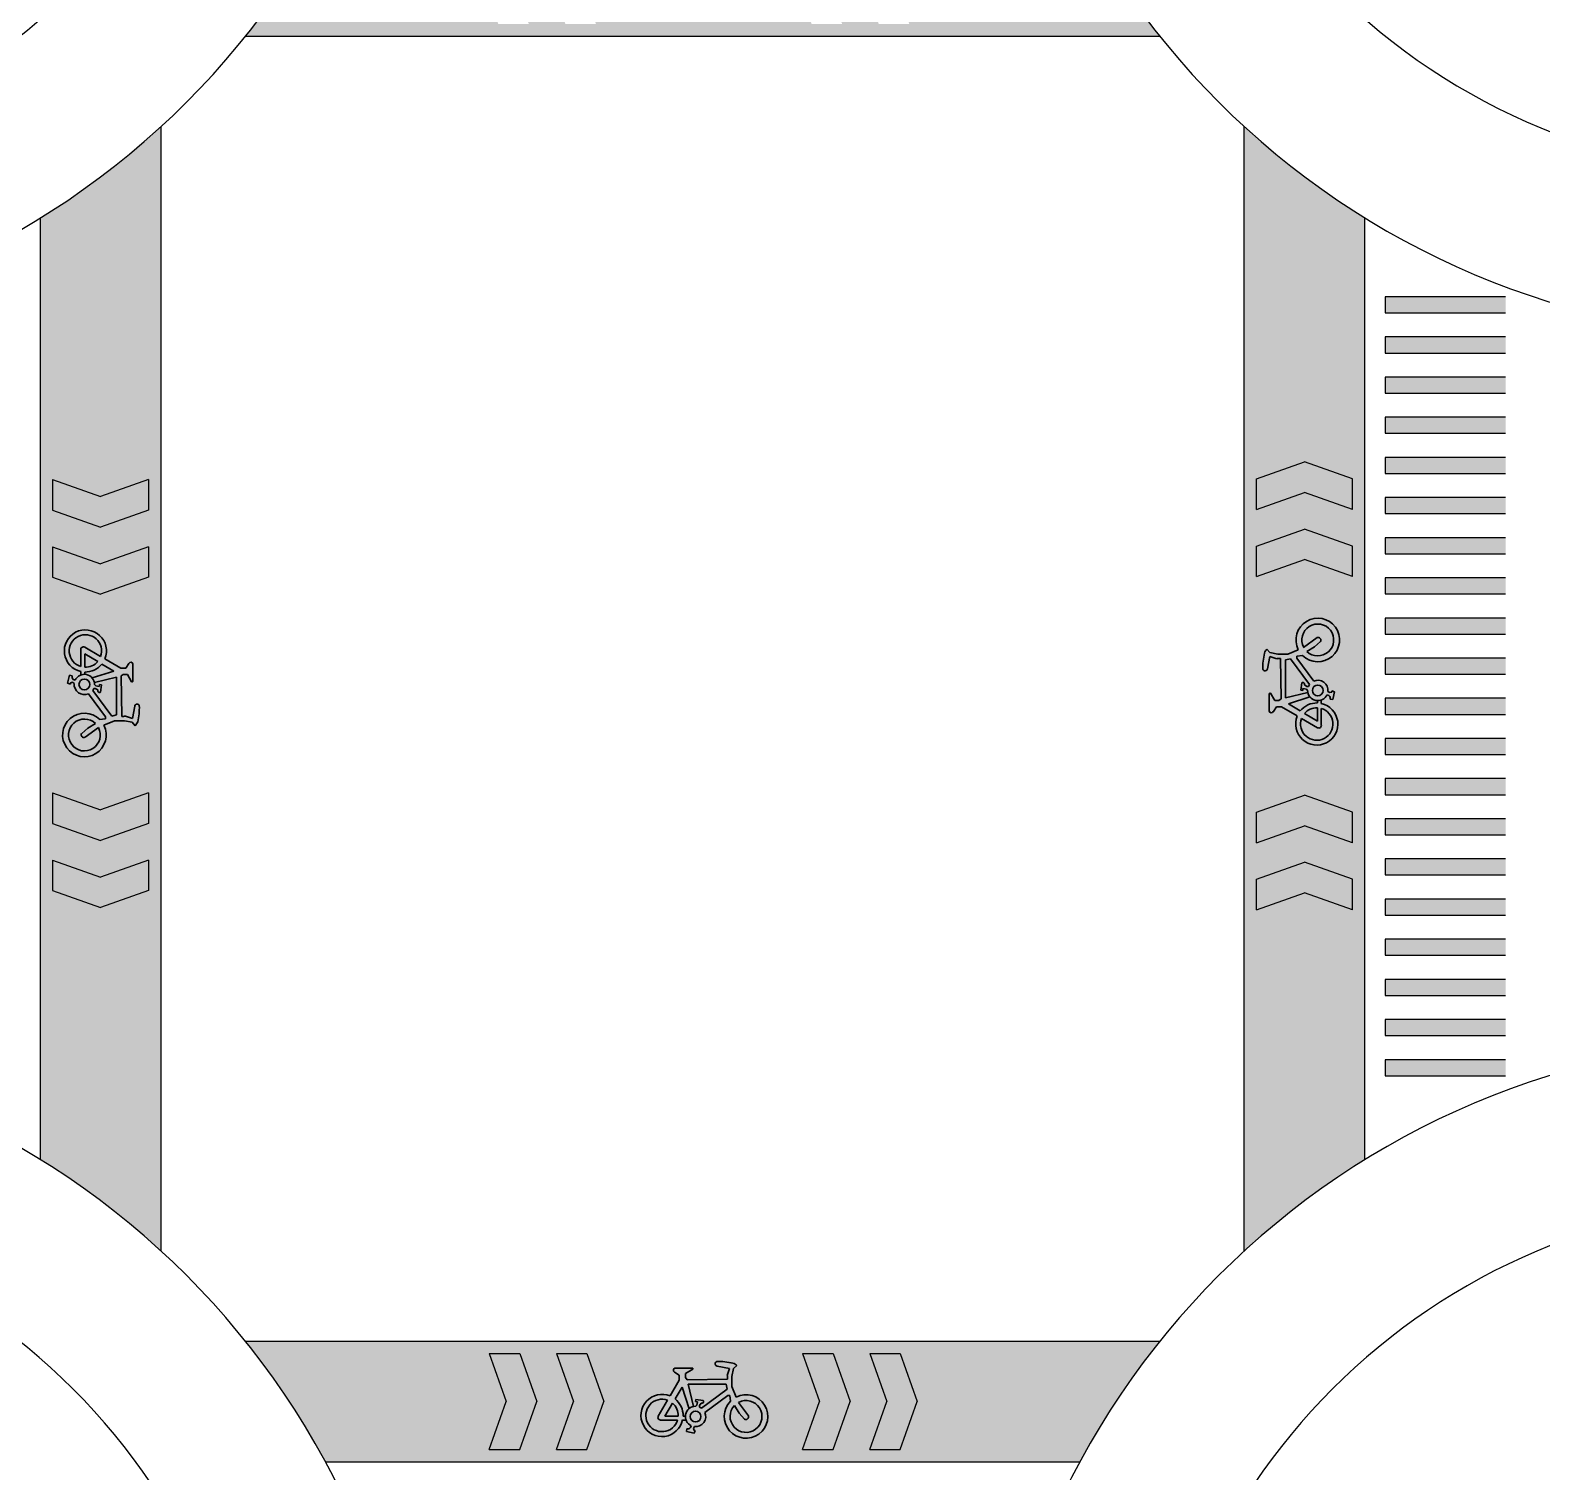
# Model space of a CAD drawing. Header units: millimetres. Extents: x 6292 to 6871, y 8066 to 8345.
# Drawn here: x 6727.51 to 6765.16, y 8175.57 to 8211.47 of the extents above; entities that cross this region are included whole.
import ezdxf

# ---------------------------------------------------------------- set-up
doc = ezdxf.new("R2010")
doc.units = ezdxf.units.MM
doc.header["$LTSCALE"] = 0.2
doc.layers.get('0').update_dxf_attribs({"color": 255, "lineweight": 25})
doc.layers.add('粗实线', color=255, linetype='Continuous', lineweight=30)

msp = doc.modelspace()

# ---------------------------------------------------------------- hatches: boundary and pattern name
at = {"true_color": 0xf8991e}
h = msp.add_hatch(color=30, dxfattribs=at)
h.dxf.hatch_style = 1
h.paths.add_polyline_path([(6730.762, 8209.059, -0.047097), (6727.762, 8206.794), (6727.762, 8183.338, -0.047096), (6730.762, 8181.072)])
h.paths.add_polyline_path([(6730.457, 8200.278), (6730.457, 8199.517), (6729.262, 8199.093), (6728.067, 8199.517), (6728.067, 8200.278), (6729.262, 8199.854)], flags=16)
h.paths.add_polyline_path([(6730.457, 8198.605), (6730.457, 8197.844), (6729.262, 8197.421), (6728.067, 8197.844), (6728.067, 8198.605), (6729.262, 8198.181)], flags=16)
h.paths.add_polyline_path([(6729.372, 8195.81), (6729.768, 8195.58), (6729.893, 8195.58), (6729.969, 8195.697, -0.689607), (6730.068, 8195.688), (6730.068, 8195.26, -0.656062), (6730.036, 8195.242), (6729.934, 8195.421), (6729.83, 8195.421), (6729.776, 8195.385), (6729.792, 8194.379, 0.113285), (6729.885, 8194.388), (6730.058, 8194.328), (6730.113, 8194.633, -0.762839), (6730.229, 8194.647, -0.068179), (6730.188, 8194.243, -0.085421), (6730.127, 8194.144), (6730.053, 8194.232), (6729.857, 8194.267), (6729.61, 8194.267), (6729.346, 8194.161, -12.174219), (6729.241, 8194.304), (6729.384, 8194.318), (6729.384, 8194.369), (6728.962, 8194.942, -0.575923), (6728.608, 8195.201), (6728.561, 8195.228), (6728.511, 8195.213), (6728.511, 8195.185), (6728.443, 8195.207), (6728.487, 8195.403), (6728.565, 8195.386, 0.496138), (6728.587, 8195.299), (6728.63, 8195.28, -0.20048), (6728.773, 8195.412), (6728.773, 8195.496, -2.746477)], flags=16)
h.paths.add_polyline_path([(6729.265, 8195.871), (6728.868, 8196.102, 0.661122), (6728.773, 8196.031), (6728.773, 8195.622, -2.531892)], flags=0)
h.paths.add_polyline_path([(6728.869, 8195.941), (6729.192, 8195.746, -0.229226), (6728.869, 8195.606)], flags=0)
h.paths.add_polyline_path([(6729.132, 8195.077), (6729.096, 8195.077), (6729.071, 8195.027), (6729.543, 8194.388), (6729.663, 8194.414), (6729.663, 8195.354), (6729.109, 8195.224), (6729.109, 8195.182), (6729.142, 8195.138), (6729.23, 8195.126), (6729.236, 8195.172), (6729.287, 8195.165), (6729.262, 8194.982, -0.468432), (6729.192, 8195.005), (6729.192, 8195.038)], flags=0)
h.paths.add_polyline_path([(6728.996, 8195.174, -1), (6728.725, 8195.174, -1)], flags=0)
h.paths.add_polyline_path([(6729.136, 8194.204), (6728.946, 8194.087), (6728.793, 8193.956, 0.919212), (6728.899, 8193.876), (6729.213, 8194.102, -12.387186)], flags=0)
h.paths.add_polyline_path([(6730.457, 8192.473), (6730.457, 8191.712), (6729.262, 8191.289), (6728.067, 8191.712), (6728.067, 8192.473), (6729.262, 8192.049)], flags=16)
h.paths.add_polyline_path([(6730.457, 8190.8), (6730.457, 8190.04), (6729.262, 8189.616), (6728.067, 8190.04), (6728.067, 8190.8), (6729.262, 8190.376)], flags=16)
h.paths.add_polyline_path([(6753.662, 8214.316), (6734.862, 8214.316, -0.045072), (6732.874, 8211.316), (6755.649, 8211.316, -0.045072)])
h.paths.add_polyline_path([(6738.747, 8212.816), (6739.171, 8214.011), (6739.932, 8214.011), (6739.508, 8212.816), (6739.932, 8211.621), (6739.171, 8211.621)], flags=16)
h.paths.add_polyline_path([(6740.42, 8212.816), (6740.844, 8214.011), (6741.605, 8214.011), (6741.181, 8212.816), (6741.605, 8211.621), (6740.844, 8211.621)], flags=16)
h.paths.add_polyline_path([(6743.385, 8212.775), (6743.4, 8212.633), (6743.45, 8212.633), (6744.024, 8213.054, -0.575923), (6744.283, 8213.408), (6744.309, 8213.455), (6744.294, 8213.506), (6744.266, 8213.506), (6744.288, 8213.573), (6744.485, 8213.529), (6744.467, 8213.451, 0.496138), (6744.381, 8213.43), (6744.361, 8213.387, -0.20048), (6744.494, 8213.243), (6744.578, 8213.243, -2.746477), (6744.891, 8212.645), (6744.661, 8212.248), (6744.661, 8212.124), (6744.779, 8212.048, -0.689607), (6744.77, 8211.948), (6744.342, 8211.948, -0.656062), (6744.324, 8211.98), (6744.503, 8212.082), (6744.503, 8212.186), (6744.467, 8212.24), (6743.461, 8212.224, 0.113285), (6743.47, 8212.131), (6743.409, 8211.958), (6743.714, 8211.903, -0.762839), (6743.729, 8211.787, -0.068179), (6743.324, 8211.828, -0.085421), (6743.225, 8211.889), (6743.313, 8211.963), (6743.349, 8212.159), (6743.349, 8212.407), (6743.242, 8212.671, -12.174219)], flags=16)
h.paths.add_polyline_path([(6743.285, 8212.881), (6743.169, 8213.071), (6743.037, 8213.224, 0.919212), (6742.957, 8213.117), (6743.184, 8212.804, -12.387186)], flags=0)
h.paths.add_polyline_path([(6744.158, 8212.885), (6744.158, 8212.92), (6744.109, 8212.946), (6743.47, 8212.473), (6743.496, 8212.353), (6744.436, 8212.353), (6744.306, 8212.907), (6744.263, 8212.907), (6744.22, 8212.875), (6744.208, 8212.787), (6744.253, 8212.78), (6744.246, 8212.729), (6744.063, 8212.754, -0.468432), (6744.087, 8212.824), (6744.119, 8212.824)], flags=0)
h.paths.add_polyline_path([(6744.391, 8213.156, -1), (6744.12, 8213.156, -1)], flags=0)
h.paths.add_polyline_path([(6744.688, 8213.147), (6745.023, 8213.147), (6744.828, 8212.825, -0.229226)], flags=0)
h.paths.add_polyline_path([(6744.703, 8213.243, -2.531892), (6744.953, 8212.751), (6745.183, 8213.149, 0.661122), (6745.112, 8213.243)], flags=0)
h.paths.add_polyline_path([(6746.552, 8212.816), (6746.976, 8214.011), (6747.737, 8214.011), (6747.313, 8212.816), (6747.737, 8211.621), (6746.976, 8211.621)], flags=16)
h.paths.add_polyline_path([(6748.225, 8212.816), (6748.649, 8214.011), (6749.409, 8214.011), (6748.986, 8212.816), (6749.409, 8211.621), (6748.649, 8211.621)], flags=16)
h.paths.add_polyline_path([(6760.753, 8206.799, -0.047117), (6757.753, 8209.067), (6757.753, 8181.063, -0.047121), (6760.753, 8183.331)])
h.paths.add_polyline_path([(6759.253, 8200.717), (6760.448, 8200.293), (6760.448, 8199.532), (6759.253, 8199.956), (6758.058, 8199.532), (6758.058, 8200.293)], flags=16)
h.paths.add_polyline_path([(6759.253, 8199.044), (6760.448, 8198.62), (6760.448, 8197.86), (6759.253, 8198.283), (6758.058, 8197.86), (6758.058, 8198.62)], flags=16)
h.paths.add_polyline_path([(6759.204, 8195.895), (6759.062, 8195.88), (6759.062, 8195.83), (6759.483, 8195.257, -0.575923), (6759.837, 8194.998), (6759.884, 8194.971), (6759.935, 8194.986), (6759.935, 8195.014), (6760.002, 8194.992), (6759.958, 8194.796), (6759.88, 8194.813, 0.496138), (6759.858, 8194.9), (6759.815, 8194.919, -0.20048), (6759.672, 8194.787), (6759.672, 8194.703, -2.746477), (6759.073, 8194.389), (6758.677, 8194.619), (6758.553, 8194.619), (6758.477, 8194.501, -0.689607), (6758.377, 8194.51), (6758.377, 8194.938, -0.656062), (6758.409, 8194.957), (6758.511, 8194.777), (6758.615, 8194.777), (6758.669, 8194.814), (6758.653, 8195.82, 0.113285), (6758.56, 8195.811), (6758.387, 8195.871), (6758.332, 8195.566, -0.762839), (6758.216, 8195.552, -0.068179), (6758.257, 8195.956, -0.085421), (6758.318, 8196.055), (6758.392, 8195.967), (6758.588, 8195.931), (6758.836, 8195.931), (6759.099, 8196.038, -12.174219)], flags=16)
h.paths.add_polyline_path([(6759.309, 8195.995), (6759.499, 8196.111), (6759.653, 8196.243, 0.919212), (6759.546, 8196.323), (6759.232, 8196.097, -12.387186)], flags=0)
h.paths.add_polyline_path([(6759.314, 8195.122), (6759.349, 8195.122), (6759.375, 8195.171), (6758.902, 8195.81), (6758.782, 8195.785), (6758.782, 8194.844), (6759.336, 8194.975), (6759.336, 8195.017), (6759.304, 8195.06), (6759.215, 8195.073), (6759.209, 8195.027), (6759.158, 8195.034), (6759.183, 8195.217, -0.468432), (6759.253, 8195.193), (6759.253, 8195.161)], flags=0)
h.paths.add_polyline_path([(6759.72, 8195.025, -1), (6759.45, 8195.025, -1)], flags=0)
h.paths.add_polyline_path([(6759.576, 8194.593), (6759.576, 8194.258), (6759.253, 8194.453, -0.229226)], flags=0)
h.paths.add_polyline_path([(6759.672, 8194.577, -2.531892), (6759.18, 8194.328), (6759.578, 8194.097, 0.661122), (6759.672, 8194.168)], flags=0)
h.paths.add_polyline_path([(6759.253, 8192.418), (6760.448, 8191.994), (6760.448, 8191.233), (6759.253, 8191.657), (6758.058, 8191.233), (6758.058, 8191.994)], flags=16)
h.paths.add_polyline_path([(6759.253, 8190.745), (6760.448, 8190.321), (6760.448, 8189.561), (6759.253, 8189.984), (6758.058, 8189.561), (6758.058, 8190.321)], flags=16)
h.paths.add_polyline_path([(6755.651, 8178.816), (6732.875, 8178.816, -0.045072), (6734.862, 8175.816), (6753.664, 8175.816, -0.045072)])
h.paths.add_polyline_path([(6749.608, 8177.316), (6749.184, 8176.121), (6748.423, 8176.121), (6748.847, 8177.316), (6748.423, 8178.511), (6749.184, 8178.511)], flags=16)
h.paths.add_polyline_path([(6747.935, 8177.316), (6747.511, 8176.121), (6746.751, 8176.121), (6747.174, 8177.316), (6746.751, 8178.511), (6747.511, 8178.511)], flags=16)
h.paths.add_polyline_path([(6744.955, 8177.323), (6744.94, 8177.465), (6744.89, 8177.465), (6744.317, 8177.044, -0.575923), (6744.058, 8176.69), (6744.031, 8176.643), (6744.046, 8176.592), (6744.074, 8176.592), (6744.052, 8176.525), (6743.856, 8176.569), (6743.873, 8176.646, 0.496138), (6743.959, 8176.668), (6743.979, 8176.711, -0.20048), (6743.846, 8176.855), (6743.762, 8176.855, -2.746477), (6743.449, 8177.453), (6743.679, 8177.85), (6743.679, 8177.974), (6743.561, 8178.05, -0.689607), (6743.57, 8178.15), (6743.998, 8178.15, -0.656062), (6744.016, 8178.118), (6743.837, 8178.016), (6743.837, 8177.912), (6743.874, 8177.857), (6744.879, 8177.873, 0.113285), (6744.87, 8177.966), (6744.931, 8178.14), (6744.626, 8178.195, -0.762839), (6744.611, 8178.311, -0.068179), (6745.016, 8178.27, -0.085421), (6745.115, 8178.209), (6745.027, 8178.134), (6744.991, 8177.938), (6744.991, 8177.691), (6745.098, 8177.427, -12.174219)], flags=16)
h.paths.add_polyline_path([(6745.055, 8177.217), (6745.171, 8177.027), (6745.303, 8176.874, 0.919212), (6745.383, 8176.981), (6745.156, 8177.294, -12.387186)], flags=0)
h.paths.add_polyline_path([(6744.182, 8177.213), (6744.182, 8177.178), (6744.231, 8177.152), (6744.87, 8177.625), (6744.845, 8177.745), (6743.904, 8177.745), (6744.035, 8177.191), (6744.077, 8177.191), (6744.12, 8177.223), (6744.132, 8177.311), (6744.087, 8177.318), (6744.094, 8177.369), (6744.277, 8177.343, -0.468432), (6744.253, 8177.274), (6744.221, 8177.274)], flags=0)
h.paths.add_polyline_path([(6743.949, 8176.942, -1), (6744.22, 8176.942, -1)], flags=0)
h.paths.add_polyline_path([(6743.652, 8176.951), (6743.317, 8176.951), (6743.513, 8177.273, -0.229226)], flags=0)
h.paths.add_polyline_path([(6743.637, 8176.855, -2.531892), (6743.387, 8177.347), (6743.157, 8176.949, 0.661122), (6743.228, 8176.855)], flags=0)
h.paths.add_polyline_path([(6741.803, 8177.316), (6741.379, 8176.121), (6740.619, 8176.121), (6741.042, 8177.316), (6740.619, 8178.511), (6741.379, 8178.511)], flags=16)
h.paths.add_polyline_path([(6740.13, 8177.316), (6739.706, 8176.121), (6738.946, 8176.121), (6739.37, 8177.316), (6738.946, 8178.511), (6739.706, 8178.511)], flags=16)
h = msp.add_hatch(color=30, dxfattribs=at)
h.dxf.hatch_style = 1
h.paths.add_polyline_path([(6759.232, 8196.097), (6759.569, 8196.34, -0.736031), (6759.653, 8196.243), (6759.499, 8196.111), (6759.309, 8195.995, 12.387186)])
h.paths.add_polyline_path([(6758.902, 8195.81), (6758.782, 8195.785), (6758.782, 8194.844), (6759.336, 8194.975), (6759.336, 8194.978, -0.044399), (6759.331, 8195.023), (6759.304, 8195.06), (6759.215, 8195.073), (6759.209, 8195.027), (6759.158, 8195.034), (6759.183, 8195.217, -0.468432), (6759.253, 8195.193), (6759.253, 8195.161), (6759.314, 8195.122), (6759.349, 8195.122), (6759.375, 8195.171)])
h.paths.add_polyline_path([(6759.45, 8195.025, 1), (6759.72, 8195.025, 1)])
h.paths.add_polyline_path([(6759.576, 8194.715), (6759.576, 8194.771, -0.214298), (6759.39, 8194.863), (6758.854, 8194.695), (6759.148, 8194.516, -0.236956)])
h.paths.add_polyline_path([(6759.576, 8194.593, 0.229226), (6759.253, 8194.453), (6759.576, 8194.258)])
h.paths.add_polyline_path([(6759.672, 8194.577), (6759.672, 8194.168, -0.661122), (6759.578, 8194.097), (6759.18, 8194.328, 2.531892)])
h.paths.add_polyline_path([(6745.156, 8177.294), (6745.4, 8176.958, -0.736031), (6745.303, 8176.874), (6745.171, 8177.027), (6745.055, 8177.217, 12.387186)])
h.paths.add_polyline_path([(6744.87, 8177.625), (6744.845, 8177.745), (6743.904, 8177.745), (6744.035, 8177.191), (6744.038, 8177.191, -0.044399), (6744.083, 8177.195), (6744.12, 8177.223), (6744.132, 8177.311), (6744.087, 8177.318), (6744.094, 8177.369), (6744.277, 8177.343, -0.468432), (6744.253, 8177.274), (6744.221, 8177.274), (6744.182, 8177.213), (6744.182, 8177.178), (6744.231, 8177.152)])
h.paths.add_polyline_path([(6743.949, 8176.942, 1), (6744.22, 8176.942, 1)])
h.paths.add_polyline_path([(6743.754, 8177.673), (6743.576, 8177.379, -0.236956), (6743.774, 8176.951), (6743.831, 8176.951, -0.214298), (6743.923, 8177.137)])
h.paths.add_polyline_path([(6743.513, 8177.273), (6743.317, 8176.951), (6743.652, 8176.951, 0.229226)])
h.paths.add_polyline_path([(6743.387, 8177.347, 2.531892), (6743.637, 8176.855), (6743.228, 8176.855, -0.661122), (6743.157, 8176.949)])
h.paths.add_polyline_path([(6728.946, 8194.087), (6729.136, 8194.204, 12.387186), (6729.213, 8194.102), (6728.876, 8193.859, -0.736031), (6728.793, 8193.956)])
h.paths.add_polyline_path([(6729.663, 8195.354), (6729.109, 8195.224), (6729.109, 8195.221, -0.044399), (6729.114, 8195.176), (6729.142, 8195.138), (6729.23, 8195.126), (6729.236, 8195.172), (6729.287, 8195.165), (6729.262, 8194.982, -0.468432), (6729.192, 8195.005), (6729.192, 8195.038), (6729.132, 8195.077), (6729.096, 8195.077), (6729.071, 8195.027), (6729.543, 8194.388), (6729.663, 8194.414)])
h.paths.add_polyline_path([(6728.725, 8195.174, 1), (6728.996, 8195.174, 1)])
h.paths.add_polyline_path([(6729.592, 8195.504), (6729.297, 8195.682, -0.236956), (6728.869, 8195.484), (6728.869, 8195.427, -0.214298), (6729.056, 8195.336)])
h.paths.add_polyline_path([(6728.869, 8195.941), (6728.869, 8195.606, 0.229226), (6729.192, 8195.746)])
h.paths.add_polyline_path([(6728.773, 8195.622), (6728.773, 8196.031, -0.661122), (6728.868, 8196.102), (6729.265, 8195.871, 2.531892)])
h.paths.add_polyline_path([(6743.037, 8213.224), (6743.169, 8213.071), (6743.285, 8212.881, 12.387186), (6743.184, 8212.804), (6742.94, 8213.14, -0.736031)])
h.paths.add_polyline_path([(6744.306, 8212.907), (6744.302, 8212.907, -0.044399), (6744.258, 8212.903), (6744.22, 8212.875), (6744.208, 8212.787), (6744.253, 8212.78), (6744.246, 8212.729), (6744.063, 8212.754, -0.468432), (6744.087, 8212.824), (6744.119, 8212.824), (6744.158, 8212.885), (6744.158, 8212.92), (6744.109, 8212.946), (6743.47, 8212.473), (6743.496, 8212.353), (6744.436, 8212.353)])
h.paths.add_polyline_path([(6744.12, 8213.156, 1), (6744.391, 8213.156, 1)])
h.paths.add_polyline_path([(6744.566, 8213.147), (6744.509, 8213.147, -0.214298), (6744.417, 8212.961), (6744.586, 8212.425), (6744.764, 8212.719, -0.236956)])
h.paths.add_polyline_path([(6745.023, 8213.147), (6744.688, 8213.147, 0.229226), (6744.828, 8212.825)])
h.paths.add_polyline_path([(6744.703, 8213.243), (6745.112, 8213.243, -0.661122), (6745.183, 8213.149), (6744.953, 8212.751, 2.531892)])
h = msp.add_hatch(color=255)
h.dxf.hatch_style = 1
h.paths.add_polyline_path([(6764.263, 8204.429), (6764.263, 8204.829), (6761.263, 8204.829), (6761.263, 8204.429)])
h = msp.add_hatch(color=255)
h.dxf.hatch_style = 1
h.paths.add_polyline_path([(6764.263, 8203.429), (6764.263, 8203.829), (6761.263, 8203.829), (6761.263, 8203.429)])
h = msp.add_hatch(color=255)
h.dxf.hatch_style = 1
h.paths.add_polyline_path([(6764.263, 8202.429), (6764.263, 8202.829), (6761.263, 8202.829), (6761.263, 8202.429)])
h = msp.add_hatch(color=255)
h.dxf.hatch_style = 1
h.paths.add_polyline_path([(6764.263, 8201.429), (6764.263, 8201.829), (6761.263, 8201.829), (6761.263, 8201.429)])
at = {"true_color": 0xffffff}
h = msp.add_hatch(color=7, dxfattribs=at)
h.dxf.hatch_style = 1
h.paths.add_polyline_path([(6758.058, 8200.293), (6758.058, 8199.532), (6759.253, 8199.956), (6760.448, 8199.532), (6760.448, 8200.293), (6759.253, 8200.717)])
h = msp.add_hatch(color=255)
h.dxf.hatch_style = 1
h.paths.add_polyline_path([(6764.263, 8200.429), (6764.263, 8200.829), (6761.263, 8200.829), (6761.263, 8200.429)])
h = msp.add_hatch(color=7, dxfattribs=at)
h.dxf.hatch_style = 1
h.paths.add_polyline_path([(6730.457, 8199.517), (6730.457, 8200.278), (6729.262, 8199.854), (6728.067, 8200.278), (6728.067, 8199.517), (6729.262, 8199.093)])
h = msp.add_hatch(color=255)
h.dxf.hatch_style = 1
h.paths.add_polyline_path([(6764.263, 8199.429), (6764.263, 8199.829), (6761.263, 8199.829), (6761.263, 8199.429)])
h = msp.add_hatch(color=7, dxfattribs=at)
h.dxf.hatch_style = 1
h.paths.add_polyline_path([(6758.058, 8198.62), (6758.058, 8197.86), (6759.253, 8198.283), (6760.448, 8197.86), (6760.448, 8198.62), (6759.253, 8199.044)])
h = msp.add_hatch(color=255)
h.dxf.hatch_style = 1
h.paths.add_polyline_path([(6764.263, 8198.429), (6764.263, 8198.829), (6761.263, 8198.829), (6761.263, 8198.429)])
h = msp.add_hatch(color=7, dxfattribs=at)
h.dxf.hatch_style = 1
h.paths.add_polyline_path([(6730.457, 8197.844), (6730.457, 8198.605), (6729.262, 8198.181), (6728.067, 8198.605), (6728.067, 8197.844), (6729.262, 8197.421)])
h = msp.add_hatch(color=255)
h.dxf.hatch_style = 1
h.paths.add_polyline_path([(6764.263, 8197.429), (6764.263, 8197.829), (6761.263, 8197.829), (6761.263, 8197.429)])
h = msp.add_hatch(color=255)
h.dxf.hatch_style = 1
h.paths.add_polyline_path([(6764.263, 8196.429), (6764.263, 8196.829), (6761.263, 8196.829), (6761.263, 8196.429)])
h = msp.add_hatch(color=255)
h.dxf.hatch_style = 1
h.paths.add_polyline_path([(6764.263, 8195.429), (6764.263, 8195.829), (6761.263, 8195.829), (6761.263, 8195.429)])
h = msp.add_hatch(color=255)
h.dxf.hatch_style = 1
h.paths.add_polyline_path([(6764.263, 8194.429), (6764.263, 8194.829), (6761.263, 8194.829), (6761.263, 8194.429)])
h = msp.add_hatch(color=255)
h.dxf.hatch_style = 1
h.paths.add_polyline_path([(6764.263, 8193.429), (6764.263, 8193.829), (6761.263, 8193.829), (6761.263, 8193.429)])
h = msp.add_hatch(color=255)
h.dxf.hatch_style = 1
h.paths.add_polyline_path([(6764.263, 8192.429), (6764.263, 8192.829), (6761.263, 8192.829), (6761.263, 8192.429)])
h = msp.add_hatch(color=7, dxfattribs=at)
h.dxf.hatch_style = 1
h.paths.add_polyline_path([(6730.457, 8191.712), (6730.457, 8192.473), (6729.262, 8192.049), (6728.067, 8192.473), (6728.067, 8191.712), (6729.262, 8191.289)])
h = msp.add_hatch(color=7, dxfattribs=at)
h.dxf.hatch_style = 1
h.paths.add_polyline_path([(6758.058, 8191.994), (6758.058, 8191.233), (6759.253, 8191.657), (6760.448, 8191.233), (6760.448, 8191.994), (6759.253, 8192.418)])
h = msp.add_hatch(color=255)
h.dxf.hatch_style = 1
h.paths.add_polyline_path([(6764.263, 8191.429), (6764.263, 8191.829), (6761.263, 8191.829), (6761.263, 8191.429)])
h = msp.add_hatch(color=7, dxfattribs=at)
h.dxf.hatch_style = 1
h.paths.add_polyline_path([(6730.457, 8190.04), (6730.457, 8190.8), (6729.262, 8190.376), (6728.067, 8190.8), (6728.067, 8190.04), (6729.262, 8189.616)])
h = msp.add_hatch(color=255)
h.dxf.hatch_style = 1
h.paths.add_polyline_path([(6764.263, 8190.429), (6764.263, 8190.829), (6761.263, 8190.829), (6761.263, 8190.429)])
h = msp.add_hatch(color=7, dxfattribs=at)
h.dxf.hatch_style = 1
h.paths.add_polyline_path([(6758.058, 8190.321), (6758.058, 8189.561), (6759.253, 8189.984), (6760.448, 8189.561), (6760.448, 8190.321), (6759.253, 8190.745)])
h = msp.add_hatch(color=255)
h.dxf.hatch_style = 1
h.paths.add_polyline_path([(6764.263, 8189.429), (6764.263, 8189.829), (6761.263, 8189.829), (6761.263, 8189.429)])
h = msp.add_hatch(color=255)
h.dxf.hatch_style = 1
h.paths.add_polyline_path([(6764.263, 8188.429), (6764.263, 8188.829), (6761.263, 8188.829), (6761.263, 8188.429)])
h = msp.add_hatch(color=255)
h.dxf.hatch_style = 1
h.paths.add_polyline_path([(6764.263, 8187.429), (6764.263, 8187.829), (6761.263, 8187.829), (6761.263, 8187.429)])
h = msp.add_hatch(color=255)
h.dxf.hatch_style = 1
h.paths.add_polyline_path([(6764.263, 8186.429), (6764.263, 8186.829), (6761.263, 8186.829), (6761.263, 8186.429)])
h = msp.add_hatch(color=255)
h.dxf.hatch_style = 1
h.paths.add_polyline_path([(6764.263, 8185.429), (6764.263, 8185.829), (6761.263, 8185.829), (6761.263, 8185.429)])
h = msp.add_hatch(color=7, dxfattribs=at)
h.dxf.hatch_style = 1
h.paths.add_polyline_path([(6739.706, 8178.511), (6738.946, 8178.511), (6739.37, 8177.316), (6738.946, 8176.121), (6739.706, 8176.121), (6740.13, 8177.316)])
h = msp.add_hatch(color=7, dxfattribs=at)
h.dxf.hatch_style = 1
h.paths.add_polyline_path([(6741.379, 8178.511), (6740.619, 8178.511), (6741.042, 8177.316), (6740.619, 8176.121), (6741.379, 8176.121), (6741.803, 8177.316)])
h = msp.add_hatch(color=7, dxfattribs=at)
h.dxf.hatch_style = 1
h.paths.add_polyline_path([(6747.511, 8178.511), (6746.751, 8178.511), (6747.174, 8177.316), (6746.751, 8176.121), (6747.511, 8176.121), (6747.935, 8177.316)])
h = msp.add_hatch(color=7, dxfattribs=at)
h.dxf.hatch_style = 1
h.paths.add_polyline_path([(6749.184, 8178.511), (6748.423, 8178.511), (6748.847, 8177.316), (6748.423, 8176.121), (6749.184, 8176.121), (6749.608, 8177.316)])
at = {"layer": '粗实线'}
h = msp.add_hatch(color=256, dxfattribs=at)
h.dxf.hatch_style = 1
h.paths.add_polyline_path([(6759.672, 8194.703), (6759.672, 8194.787, -0.096698), (6759.576, 8194.771), (6759.576, 8194.715, 0.236956), (6759.148, 8194.516), (6758.854, 8194.695), (6759.39, 8194.863, -0.123948), (6759.336, 8194.975), (6758.782, 8194.844), (6758.782, 8195.785), (6758.902, 8195.81), (6759.375, 8195.171), (6759.349, 8195.122), (6759.314, 8195.122), (6759.253, 8195.161), (6759.253, 8195.193, 0.468432), (6759.183, 8195.217), (6759.158, 8195.034), (6759.209, 8195.027), (6759.215, 8195.073), (6759.304, 8195.06), (6759.331, 8195.023, 0.802607), (6759.815, 8194.919), (6759.858, 8194.9, -0.299435), (6759.892, 8194.848), (6759.892, 8194.811), (6759.958, 8194.796), (6760.002, 8194.992), (6759.935, 8195.014), (6759.935, 8194.986), (6759.884, 8194.971), (6759.837, 8194.998, 0.575923), (6759.483, 8195.257), (6759.062, 8195.83), (6759.062, 8195.88), (6759.204, 8195.895, 12.174219), (6759.099, 8196.038), (6758.836, 8195.931), (6758.588, 8195.931), (6758.392, 8195.967), (6758.318, 8196.055, 0.085421), (6758.257, 8195.956, 0.068179), (6758.216, 8195.552, 0.762839), (6758.332, 8195.566), (6758.387, 8195.871), (6758.56, 8195.811, -0.113285), (6758.653, 8195.82), (6758.669, 8194.814), (6758.615, 8194.777), (6758.511, 8194.777), (6758.409, 8194.957, 0.656062), (6758.377, 8194.938), (6758.377, 8194.51, 0.689607), (6758.477, 8194.501), (6758.553, 8194.619), (6758.677, 8194.619), (6759.073, 8194.389, 2.746477)])
h.paths.add_polyline_path([(6759.18, 8194.328), (6759.578, 8194.097, 0.661122), (6759.672, 8194.168), (6759.672, 8194.577, -2.531892)], flags=16)
h.paths.add_polyline_path([(6759.253, 8194.453, -0.229226), (6759.576, 8194.593), (6759.576, 8194.258)], flags=16)
h.paths.add_polyline_path([(6759.585, 8195.16, -1), (6759.585, 8194.889, -1)], flags=16)
h.paths.add_polyline_path([(6759.309, 8195.995), (6759.499, 8196.111), (6759.653, 8196.243, 0.736031), (6759.569, 8196.34), (6759.232, 8196.097, -12.387186)], flags=16)
h = msp.add_hatch(color=256, dxfattribs=at)
h.dxf.hatch_style = 1
h.paths.add_polyline_path([(6728.773, 8195.496), (6728.773, 8195.412, -0.096698), (6728.869, 8195.427), (6728.869, 8195.484, 0.236956), (6729.297, 8195.682), (6729.592, 8195.504), (6729.056, 8195.336, -0.123948), (6729.109, 8195.224), (6729.663, 8195.354), (6729.663, 8194.414), (6729.543, 8194.388), (6729.071, 8195.027), (6729.096, 8195.077), (6729.132, 8195.077), (6729.192, 8195.038), (6729.192, 8195.005, 0.468432), (6729.262, 8194.982), (6729.287, 8195.165), (6729.236, 8195.172), (6729.23, 8195.126), (6729.142, 8195.138), (6729.114, 8195.176, 0.802607), (6728.63, 8195.28), (6728.587, 8195.299, -0.299435), (6728.553, 8195.35), (6728.553, 8195.388), (6728.487, 8195.403), (6728.443, 8195.207), (6728.511, 8195.185), (6728.511, 8195.213), (6728.561, 8195.228), (6728.608, 8195.201, 0.575923), (6728.962, 8194.942), (6729.384, 8194.369), (6729.384, 8194.318), (6729.241, 8194.304, 12.174219), (6729.346, 8194.161), (6729.61, 8194.267), (6729.857, 8194.267), (6730.053, 8194.232), (6730.127, 8194.144, 0.085421), (6730.188, 8194.243, 0.068179), (6730.229, 8194.647, 0.762839), (6730.113, 8194.633), (6730.058, 8194.328), (6729.885, 8194.388, -0.113285), (6729.792, 8194.379), (6729.776, 8195.385), (6729.83, 8195.421), (6729.934, 8195.421), (6730.036, 8195.242, 0.656062), (6730.068, 8195.26), (6730.068, 8195.688, 0.689607), (6729.969, 8195.697), (6729.893, 8195.58), (6729.768, 8195.58), (6729.372, 8195.81, 2.746477)])
h.paths.add_polyline_path([(6729.265, 8195.871), (6728.868, 8196.102, 0.661122), (6728.773, 8196.031), (6728.773, 8195.622, -2.531892)], flags=16)
h.paths.add_polyline_path([(6729.192, 8195.746, -0.229226), (6728.869, 8195.606), (6728.869, 8195.941)], flags=16)
h.paths.add_polyline_path([(6728.86, 8195.039, -1), (6728.86, 8195.309, -1)], flags=16)
h.paths.add_polyline_path([(6729.136, 8194.204), (6728.946, 8194.087), (6728.793, 8193.956, 0.736031), (6728.876, 8193.859), (6729.213, 8194.102, -12.387186)], flags=16)
h = msp.add_hatch(color=256, dxfattribs=at)
h.dxf.hatch_style = 1
h.paths.add_polyline_path([(6743.762, 8176.855), (6743.846, 8176.855, -0.096698), (6743.831, 8176.951), (6743.774, 8176.951, 0.236956), (6743.576, 8177.379), (6743.754, 8177.673), (6743.923, 8177.137, -0.123948), (6744.035, 8177.19), (6743.904, 8177.745), (6744.845, 8177.745), (6744.87, 8177.625), (6744.231, 8177.152), (6744.182, 8177.178), (6744.182, 8177.213), (6744.221, 8177.274), (6744.253, 8177.274, 0.468432), (6744.277, 8177.343), (6744.094, 8177.369), (6744.087, 8177.318), (6744.132, 8177.311), (6744.12, 8177.223), (6744.083, 8177.195, 0.802607), (6743.979, 8176.711), (6743.959, 8176.668, -0.299435), (6743.908, 8176.634), (6743.87, 8176.634), (6743.856, 8176.569), (6744.052, 8176.525), (6744.074, 8176.592), (6744.046, 8176.592), (6744.031, 8176.643), (6744.058, 8176.69, 0.575923), (6744.317, 8177.044), (6744.89, 8177.465), (6744.94, 8177.465), (6744.955, 8177.323, 12.174219), (6745.098, 8177.427), (6744.991, 8177.691), (6744.991, 8177.938), (6745.027, 8178.134), (6745.115, 8178.209, 0.085421), (6745.016, 8178.27, 0.068179), (6744.611, 8178.311, 0.762839), (6744.626, 8178.195), (6744.931, 8178.14), (6744.87, 8177.966, -0.113285), (6744.879, 8177.873), (6743.874, 8177.857), (6743.837, 8177.912), (6743.837, 8178.016), (6744.016, 8178.118, 0.656062), (6743.998, 8178.15), (6743.57, 8178.15, 0.689607), (6743.561, 8178.05), (6743.679, 8177.974), (6743.679, 8177.85), (6743.449, 8177.453, 2.746477)])
h.paths.add_polyline_path([(6743.387, 8177.347), (6743.157, 8176.949, 0.661122), (6743.228, 8176.855), (6743.637, 8176.855, -2.531892)], flags=16)
h.paths.add_polyline_path([(6743.513, 8177.273, -0.229226), (6743.652, 8176.951), (6743.317, 8176.951)], flags=16)
h.paths.add_polyline_path([(6744.22, 8176.942, -1), (6743.949, 8176.942, -1)], flags=16)
h.paths.add_polyline_path([(6745.055, 8177.217), (6745.171, 8177.027), (6745.303, 8176.874, 0.736031), (6745.4, 8176.958), (6745.156, 8177.294, -12.387186)], flags=16)

# ---------------------------------------------------------------- linework, layer by layer
at = {"color": 18, "true_color": 0x000000}
for p, q in [((6755.649, 8211.316), (6732.874, 8211.316)), ((6730.762, 8209.059), (6730.762, 8181.072)), ((6757.753, 8181.063), (6757.753, 8209.067)), ((6727.762, 8206.794), (6727.762, 8183.338)), ((6760.753, 8183.331), (6760.753, 8206.799)), ((6732.875, 8178.816), (6755.651, 8178.816)), ((6734.862, 8175.816), (6753.664, 8175.816))]:
    msp.add_line(p, q, dxfattribs=at)
for p, q in [((6761.263, 8204.829), (6761.263, 8204.429)), ((6764.263, 8204.829), (6761.263, 8204.829)), ((6761.263, 8204.429), (6764.263, 8204.429)), ((6761.263, 8203.829), (6761.263, 8203.429)), ((6764.263, 8203.829), (6761.263, 8203.829)), ((6761.263, 8203.429), (6764.263, 8203.429)), ((6761.263, 8202.829), (6761.263, 8202.429)), ((6764.263, 8202.829), (6761.263, 8202.829)), ((6761.263, 8202.429), (6764.263, 8202.429)), ((6761.263, 8201.829), (6761.263, 8201.429)), ((6764.263, 8201.829), (6761.263, 8201.829)), ((6761.263, 8201.429), (6764.263, 8201.429)), ((6761.263, 8200.829), (6761.263, 8200.429)), ((6764.263, 8200.829), (6761.263, 8200.829)), ((6761.263, 8200.429), (6764.263, 8200.429)), ((6761.263, 8199.829), (6761.263, 8199.429)), ((6764.263, 8199.829), (6761.263, 8199.829)), ((6761.263, 8199.429), (6764.263, 8199.429)), ((6761.263, 8198.829), (6761.263, 8198.429)), ((6764.263, 8198.829), (6761.263, 8198.829)), ((6761.263, 8198.429), (6764.263, 8198.429)), ((6761.263, 8197.829), (6761.263, 8197.429)), ((6764.263, 8197.829), (6761.263, 8197.829)), ((6761.263, 8197.429), (6764.263, 8197.429)), ((6761.263, 8196.829), (6761.263, 8196.429)), ((6764.263, 8196.829), (6761.263, 8196.829)), ((6761.263, 8196.429), (6764.263, 8196.429)), ((6761.263, 8195.829), (6761.263, 8195.429)), ((6764.263, 8195.829), (6761.263, 8195.829)), ((6761.263, 8195.429), (6764.263, 8195.429)), ((6761.263, 8194.829), (6761.263, 8194.429)), ((6764.263, 8194.829), (6761.263, 8194.829)), ((6761.263, 8194.429), (6764.263, 8194.429)), ((6761.263, 8193.829), (6761.263, 8193.429)), ((6764.263, 8193.829), (6761.263, 8193.829)), ((6761.263, 8193.429), (6764.263, 8193.429)), ((6761.263, 8192.829), (6761.263, 8192.429)), ((6764.263, 8192.829), (6761.263, 8192.829)), ((6761.263, 8192.429), (6764.263, 8192.429)), ((6761.263, 8191.829), (6761.263, 8191.429)), ((6764.263, 8191.829), (6761.263, 8191.829)), ((6761.263, 8191.429), (6764.263, 8191.429)), ((6761.263, 8190.829), (6761.263, 8190.429)), ((6764.263, 8190.829), (6761.263, 8190.829)), ((6761.263, 8190.429), (6764.263, 8190.429)), ((6761.263, 8189.829), (6761.263, 8189.429)), ((6764.263, 8189.829), (6761.263, 8189.829)), ((6761.263, 8189.429), (6764.263, 8189.429)), ((6761.263, 8188.829), (6761.263, 8188.429)), ((6764.263, 8188.829), (6761.263, 8188.829)), ((6761.263, 8188.429), (6764.263, 8188.429)), ((6761.263, 8187.829), (6761.263, 8187.429)), ((6764.263, 8187.829), (6761.263, 8187.829)), ((6761.263, 8187.429), (6764.263, 8187.429)), ((6761.263, 8186.829), (6761.263, 8186.429)), ((6764.263, 8186.829), (6761.263, 8186.829)), ((6761.263, 8186.429), (6764.263, 8186.429)), ((6761.263, 8185.829), (6761.263, 8185.429)), ((6764.263, 8185.829), (6761.263, 8185.829)), ((6761.263, 8185.429), (6764.263, 8185.429))]:
    msp.add_line(p, q)
at = {"color": 7, "true_color": 0xffffff}
for p, q in [((6758.058, 8200.293), (6759.253, 8200.717)), ((6760.448, 8200.293), (6759.253, 8200.717)), ((6728.067, 8200.278), (6728.067, 8199.517)), ((6728.067, 8200.278), (6729.262, 8199.854)), ((6730.457, 8200.278), (6729.262, 8199.854)), ((6730.457, 8200.278), (6730.457, 8199.517)), ((6758.058, 8199.532), (6758.058, 8200.293)), ((6760.448, 8199.532), (6760.448, 8200.293)), ((6758.058, 8199.532), (6759.253, 8199.956)), ((6760.448, 8199.532), (6759.253, 8199.956)), ((6728.067, 8199.517), (6729.262, 8199.093)), ((6730.457, 8199.517), (6729.262, 8199.093)), ((6758.058, 8198.62), (6759.253, 8199.044)), ((6760.448, 8198.62), (6759.253, 8199.044)), ((6728.067, 8198.605), (6728.067, 8197.844)), ((6728.067, 8198.605), (6729.262, 8198.181)), ((6730.457, 8198.605), (6729.262, 8198.181)), ((6730.457, 8198.605), (6730.457, 8197.844)), ((6758.058, 8197.86), (6758.058, 8198.62)), ((6760.448, 8197.86), (6760.448, 8198.62)), ((6758.058, 8197.86), (6759.253, 8198.283)), ((6760.448, 8197.86), (6759.253, 8198.283)), ((6728.067, 8197.844), (6729.262, 8197.421)), ((6730.457, 8197.844), (6729.262, 8197.421)), ((6728.067, 8192.473), (6728.067, 8191.712)), ((6728.067, 8192.473), (6729.262, 8192.049)), ((6730.457, 8192.473), (6729.262, 8192.049)), ((6730.457, 8192.473), (6730.457, 8191.712)), ((6758.058, 8191.994), (6759.253, 8192.418)), ((6760.448, 8191.994), (6759.253, 8192.418)), ((6758.058, 8191.233), (6758.058, 8191.994)), ((6760.448, 8191.233), (6760.448, 8191.994)), ((6728.067, 8191.712), (6729.262, 8191.289)), ((6730.457, 8191.712), (6729.262, 8191.289)), ((6758.058, 8191.233), (6759.253, 8191.657)), ((6760.448, 8191.233), (6759.253, 8191.657)), ((6728.067, 8190.8), (6728.067, 8190.04)), ((6728.067, 8190.8), (6729.262, 8190.376)), ((6730.457, 8190.8), (6729.262, 8190.376)), ((6730.457, 8190.8), (6730.457, 8190.04)), ((6758.058, 8190.321), (6759.253, 8190.745)), ((6760.448, 8190.321), (6759.253, 8190.745)), ((6728.067, 8190.04), (6729.262, 8189.616)), ((6730.457, 8190.04), (6729.262, 8189.616)), ((6758.058, 8189.561), (6758.058, 8190.321)), ((6760.448, 8189.561), (6760.448, 8190.321)), ((6758.058, 8189.561), (6759.253, 8189.984)), ((6760.448, 8189.561), (6759.253, 8189.984)), ((6738.946, 8178.511), (6739.706, 8178.511)), ((6738.946, 8178.511), (6739.37, 8177.316)), ((6739.706, 8178.511), (6740.13, 8177.316)), ((6740.619, 8178.511), (6741.379, 8178.511)), ((6740.619, 8178.511), (6741.042, 8177.316)), ((6741.379, 8178.511), (6741.803, 8177.316)), ((6746.751, 8178.511), (6747.511, 8178.511)), ((6746.751, 8178.511), (6747.174, 8177.316)), ((6747.511, 8178.511), (6747.935, 8177.316)), ((6748.423, 8178.511), (6749.184, 8178.511)), ((6748.423, 8178.511), (6748.847, 8177.316)), ((6749.184, 8178.511), (6749.608, 8177.316)), ((6738.946, 8176.121), (6739.37, 8177.316)), ((6739.706, 8176.121), (6740.13, 8177.316)), ((6740.619, 8176.121), (6741.042, 8177.316)), ((6741.379, 8176.121), (6741.803, 8177.316)), ((6746.751, 8176.121), (6747.174, 8177.316)), ((6747.511, 8176.121), (6747.935, 8177.316)), ((6748.423, 8176.121), (6748.847, 8177.316)), ((6749.184, 8176.121), (6749.608, 8177.316)), ((6738.946, 8176.121), (6739.706, 8176.121)), ((6740.619, 8176.121), (6741.379, 8176.121)), ((6746.751, 8176.121), (6747.511, 8176.121)), ((6748.423, 8176.121), (6749.184, 8176.121))]:
    msp.add_line(p, q, dxfattribs=at)
for centre, radius, start, end in [((6717.262, 8223.816), 20, 270, 0), ((6717.262, 8223.816), 16, 270, 360), ((6771.262, 8223.816), 20, 180, 270), ((6771.263, 8223.817), 16.001, 180.0031, 270.0031), ((6717.262, 8166.316), 20, 0, 90), ((6771.261, 8166.319), 19.997, 89.9919, 179.9919), ((6717.261, 8166.315), 16.001, 359.9977, 89.9977), ((6771.26, 8166.319), 15.996, 89.987, 179.987)]:
    msp.add_arc(centre, radius, start, end)
at = {"layer": '粗实线'}
for p, q in [((6728.868, 8196.102), (6729.265, 8195.871)), ((6758.318, 8196.055), (6758.392, 8195.967)), ((6759.232, 8196.097), (6759.569, 8196.34)), ((6759.309, 8195.995), (6759.499, 8196.111)), ((6759.499, 8196.111), (6759.653, 8196.243)), ((6728.773, 8196.031), (6728.773, 8195.622)), ((6729.192, 8195.746), (6728.869, 8195.941)), ((6728.869, 8195.941), (6728.869, 8195.606)), ((6729.592, 8195.504), (6729.297, 8195.682)), ((6729.372, 8195.81), (6729.768, 8195.58)), ((6729.969, 8195.697), (6729.893, 8195.58)), ((6730.068, 8195.26), (6730.068, 8195.688)), ((6758.387, 8195.871), (6758.331, 8195.562)), ((6758.56, 8195.811), (6758.387, 8195.871)), ((6758.392, 8195.967), (6758.588, 8195.931)), ((6758.588, 8195.931), (6758.836, 8195.931)), ((6758.669, 8194.814), (6758.653, 8195.82)), ((6758.782, 8195.785), (6758.902, 8195.81)), ((6758.782, 8194.844), (6758.782, 8195.785)), ((6758.836, 8195.931), (6759.099, 8196.038)), ((6758.902, 8195.81), (6759.375, 8195.171)), ((6759.062, 8195.88), (6759.204, 8195.895)), ((6759.062, 8195.83), (6759.062, 8195.88)), ((6759.062, 8195.83), (6759.483, 8195.257)), ((6728.487, 8195.403), (6728.443, 8195.207)), ((6728.553, 8195.388), (6728.487, 8195.403)), ((6728.553, 8195.388), (6728.553, 8195.351)), ((6728.773, 8195.496), (6728.773, 8195.412)), ((6728.869, 8195.484), (6728.869, 8195.427)), ((6729.592, 8195.504), (6729.056, 8195.336)), ((6729.109, 8195.224), (6729.663, 8195.354)), ((6729.663, 8195.354), (6729.663, 8194.414)), ((6729.768, 8195.58), (6729.893, 8195.58)), ((6729.83, 8195.421), (6729.776, 8195.385)), ((6729.776, 8195.385), (6729.792, 8194.379)), ((6729.934, 8195.421), (6729.83, 8195.421)), ((6729.934, 8195.421), (6730.036, 8195.242)), ((6728.443, 8195.207), (6728.511, 8195.185)), ((6728.511, 8195.213), (6728.561, 8195.228)), ((6728.511, 8195.185), (6728.511, 8195.213)), ((6728.561, 8195.228), (6728.608, 8195.201)), ((6728.584, 8195.301), (6728.63, 8195.28)), ((6729.384, 8194.369), (6728.962, 8194.942)), ((6729.071, 8195.027), (6729.096, 8195.077)), ((6729.543, 8194.388), (6729.071, 8195.027)), ((6729.096, 8195.077), (6729.132, 8195.077)), ((6729.109, 8195.221), (6729.109, 8195.224)), ((6729.142, 8195.138), (6729.114, 8195.176)), ((6729.132, 8195.077), (6729.192, 8195.038)), ((6729.23, 8195.126), (6729.142, 8195.138)), ((6729.192, 8195.038), (6729.192, 8195.005)), ((6729.236, 8195.172), (6729.23, 8195.126)), ((6729.287, 8195.165), (6729.236, 8195.172)), ((6729.262, 8194.982), (6729.287, 8195.165)), ((6758.377, 8194.938), (6758.377, 8194.51)), ((6758.511, 8194.777), (6758.409, 8194.957)), ((6759.336, 8194.975), (6758.782, 8194.844)), ((6759.183, 8195.217), (6759.158, 8195.034)), ((6759.158, 8195.034), (6759.209, 8195.027)), ((6759.209, 8195.027), (6759.215, 8195.073)), ((6759.215, 8195.073), (6759.304, 8195.06)), ((6759.253, 8195.161), (6759.253, 8195.193)), ((6759.314, 8195.122), (6759.253, 8195.161)), ((6759.304, 8195.06), (6759.331, 8195.023)), ((6759.349, 8195.122), (6759.314, 8195.122)), ((6759.336, 8194.978), (6759.336, 8194.975)), ((6759.375, 8195.171), (6759.349, 8195.122)), ((6759.884, 8194.971), (6759.837, 8194.998)), ((6759.935, 8194.986), (6759.884, 8194.971)), ((6760.002, 8194.992), (6759.935, 8195.014)), ((6759.935, 8195.014), (6759.935, 8194.986)), ((6759.958, 8194.796), (6760.002, 8194.992)), ((6730.058, 8194.328), (6730.114, 8194.637)), ((6758.477, 8194.501), (6758.553, 8194.619)), ((6758.511, 8194.777), (6758.615, 8194.777)), ((6758.677, 8194.619), (6758.553, 8194.619)), ((6758.615, 8194.777), (6758.669, 8194.814)), ((6759.073, 8194.389), (6758.677, 8194.619)), ((6758.854, 8194.695), (6759.39, 8194.863)), ((6758.854, 8194.695), (6759.148, 8194.516)), ((6759.576, 8194.715), (6759.576, 8194.771)), ((6759.576, 8194.258), (6759.576, 8194.593)), ((6759.672, 8194.703), (6759.672, 8194.787)), ((6759.672, 8194.168), (6759.672, 8194.577)), ((6759.861, 8194.898), (6759.815, 8194.919)), ((6759.892, 8194.811), (6759.892, 8194.848)), ((6759.892, 8194.811), (6759.958, 8194.796)), ((6729.136, 8194.204), (6728.946, 8194.087)), ((6729.384, 8194.318), (6729.241, 8194.304)), ((6729.61, 8194.267), (6729.346, 8194.161)), ((6729.384, 8194.369), (6729.384, 8194.318)), ((6729.663, 8194.414), (6729.543, 8194.388)), ((6729.857, 8194.267), (6729.61, 8194.267)), ((6730.053, 8194.232), (6729.857, 8194.267)), ((6729.885, 8194.388), (6730.058, 8194.328)), ((6730.127, 8194.144), (6730.053, 8194.232)), ((6759.578, 8194.097), (6759.18, 8194.328)), ((6759.253, 8194.453), (6759.576, 8194.258)), ((6728.946, 8194.087), (6728.793, 8193.956)), ((6729.213, 8194.102), (6728.876, 8193.859)), ((6743.561, 8178.05), (6743.679, 8177.974)), ((6743.998, 8178.15), (6743.57, 8178.15)), ((6743.837, 8178.016), (6744.016, 8178.118)), ((6743.837, 8178.016), (6743.837, 8177.912)), ((6744.931, 8178.14), (6744.621, 8178.196)), ((6744.87, 8177.966), (6744.931, 8178.14)), ((6745.027, 8178.134), (6744.991, 8177.938)), ((6745.115, 8178.209), (6745.027, 8178.134)), ((6743.449, 8177.453), (6743.679, 8177.85)), ((6743.754, 8177.673), (6743.576, 8177.379)), ((6743.679, 8177.85), (6743.679, 8177.974)), ((6743.754, 8177.673), (6743.923, 8177.137)), ((6743.837, 8177.912), (6743.874, 8177.857)), ((6743.874, 8177.857), (6744.879, 8177.873)), ((6743.904, 8177.745), (6744.845, 8177.745)), ((6744.035, 8177.191), (6743.904, 8177.745)), ((6744.87, 8177.625), (6744.231, 8177.152)), ((6744.845, 8177.745), (6744.87, 8177.625)), ((6744.991, 8177.938), (6744.991, 8177.691)), ((6744.991, 8177.691), (6745.098, 8177.427)), ((6743.157, 8176.949), (6743.387, 8177.347)), ((6743.513, 8177.273), (6743.317, 8176.951)), ((6744.094, 8177.369), (6744.087, 8177.318)), ((6744.087, 8177.318), (6744.132, 8177.311)), ((6744.277, 8177.343), (6744.094, 8177.369)), ((6744.132, 8177.311), (6744.12, 8177.223)), ((6744.182, 8177.213), (6744.221, 8177.274)), ((6744.221, 8177.274), (6744.253, 8177.274)), ((6744.89, 8177.465), (6744.317, 8177.044)), ((6744.89, 8177.465), (6744.94, 8177.465)), ((6744.94, 8177.465), (6744.955, 8177.323)), ((6745.156, 8177.294), (6745.4, 8176.958)), ((6743.228, 8176.855), (6743.637, 8176.855)), ((6743.317, 8176.951), (6743.652, 8176.951)), ((6743.762, 8176.855), (6743.846, 8176.855)), ((6743.774, 8176.951), (6743.831, 8176.951)), ((6744.038, 8177.191), (6744.035, 8177.191)), ((6744.12, 8177.223), (6744.083, 8177.195)), ((6744.182, 8177.178), (6744.182, 8177.213)), ((6744.231, 8177.152), (6744.182, 8177.178)), ((6745.055, 8177.217), (6745.171, 8177.027)), ((6745.171, 8177.027), (6745.303, 8176.874)), ((6743.87, 8176.634), (6743.856, 8176.569)), ((6743.856, 8176.569), (6744.052, 8176.525)), ((6743.87, 8176.634), (6743.907, 8176.634)), ((6743.958, 8176.666), (6743.979, 8176.711)), ((6744.031, 8176.643), (6744.058, 8176.69)), ((6744.046, 8176.592), (6744.031, 8176.643)), ((6744.074, 8176.592), (6744.046, 8176.592)), ((6744.052, 8176.525), (6744.074, 8176.592))]:
    msp.add_line(p, q, dxfattribs=at)
for centre in [(6728.86, 8195.174), (6759.585, 8195.025), (6744.084, 8176.942)]:
    msp.add_circle(centre, 0.135, dxfattribs=at)
for centre, radius, start, end in [((6759.584, 8196.283), 0.543, 225.5576, 206.7745), ((6728.886, 8196.009), 0.525, 337.6435, 257.6167), ((6759.584, 8196.283), 0.397, 226.3386, 207.877), ((6728.886, 8196.009), 0.404, 340.0011, 253.7927), ((6728.836, 8196.046), 0.0643, 60.1402, 194.0184), ((6758.575, 8195.829), 0.343, 138.7176, 158.2471), ((6759.596, 8196.279), 0.067, 327.9615, 113.3784), ((6728.886, 8196.009), 0.404, 267.6293, 319.2718), ((6728.886, 8196.009), 0.525, 268.1787, 321.5016), ((6730.017, 8195.674), 0.0536, 15.621, 153.9826), ((6759.713, 8195.603), 1.498, 166.3854, 181.9868), ((6758.627, 8195.613), 0.209, 82.7011, 108.5538), ((6728.609, 8195.351), 0.0559, 179.6389, 243.7604), ((6728.86, 8195.174), 0.254, 0.3968, 155.3999), ((6758.272, 8195.575), 0.0606, 202.4443, 347.6993), ((6728.86, 8195.174), 0.254, 173.9352, 293.6898), ((6729.237, 8195.022), 0.0478, 200.9312, 301.3308), ((6730.048, 8195.258), 0.0202, 232.7357, 5.8052), ((6758.397, 8194.94), 0.0202, 52.7357, 185.8052), ((6759.208, 8195.176), 0.0478, 20.9312, 121.3308), ((6759.585, 8195.025), 0.254, 180.3968, 335.3999), ((6759.585, 8195.025), 0.254, 353.9352, 113.6898), ((6730.173, 8194.624), 0.0606, 22.4443, 167.6993), ((6728.732, 8194.595), 1.498, 346.3854, 1.9868), ((6759.559, 8194.189), 0.525, 157.6435, 77.6167), ((6759.559, 8194.189), 0.525, 88.1787, 141.5016), ((6759.559, 8194.189), 0.404, 160.0011, 73.7927), ((6759.559, 8194.189), 0.404, 87.6293, 139.2718), ((6759.837, 8194.848), 0.0559, 359.6389, 63.7604), ((6728.861, 8193.916), 0.543, 45.5576, 26.7745), ((6728.861, 8193.916), 0.397, 46.3386, 27.877), ((6729.818, 8194.586), 0.209, 262.7011, 288.5538), ((6729.87, 8194.37), 0.343, 318.7176, 338.2471), ((6758.428, 8194.525), 0.0536, 195.621, 333.9826), ((6728.849, 8193.92), 0.067, 147.9615, 293.3784), ((6759.61, 8194.153), 0.0643, 240.1402, 14.0184), ((6743.585, 8178.098), 0.0536, 105.621, 243.9826), ((6744, 8178.13), 0.0202, 322.7357, 95.8052), ((6744.634, 8178.255), 0.0606, 112.4443, 257.6993), ((6744.663, 8176.814), 1.498, 76.3854, 91.9868), ((6744.889, 8177.952), 0.343, 48.7176, 68.2471), ((6744.672, 8177.9), 0.209, 352.7011, 18.5538), ((6743.249, 8176.968), 0.525, 67.6435, 347.6167), ((6743.249, 8176.968), 0.404, 70.0011, 343.7927), ((6743.249, 8176.968), 0.404, 357.6293, 49.2718), ((6743.249, 8176.968), 0.525, 358.1787, 51.5016), ((6744.236, 8177.319), 0.0478, 290.9312, 31.3308), ((6745.342, 8176.943), 0.543, 135.5576, 116.7745), ((6745.342, 8176.943), 0.397, 136.3386, 117.877), ((6743.212, 8176.917), 0.0643, 150.1402, 284.0184), ((6744.084, 8176.942), 0.254, 90.3968, 245.3999), ((6744.084, 8176.942), 0.254, 263.9352, 23.6898), ((6745.338, 8176.931), 0.067, 237.9615, 23.3784), ((6743.908, 8176.69), 0.0559, 269.6389, 333.7604)]:
    msp.add_arc(centre, radius, start, end, dxfattribs=at)

doc.saveas('drawing.dxf')
